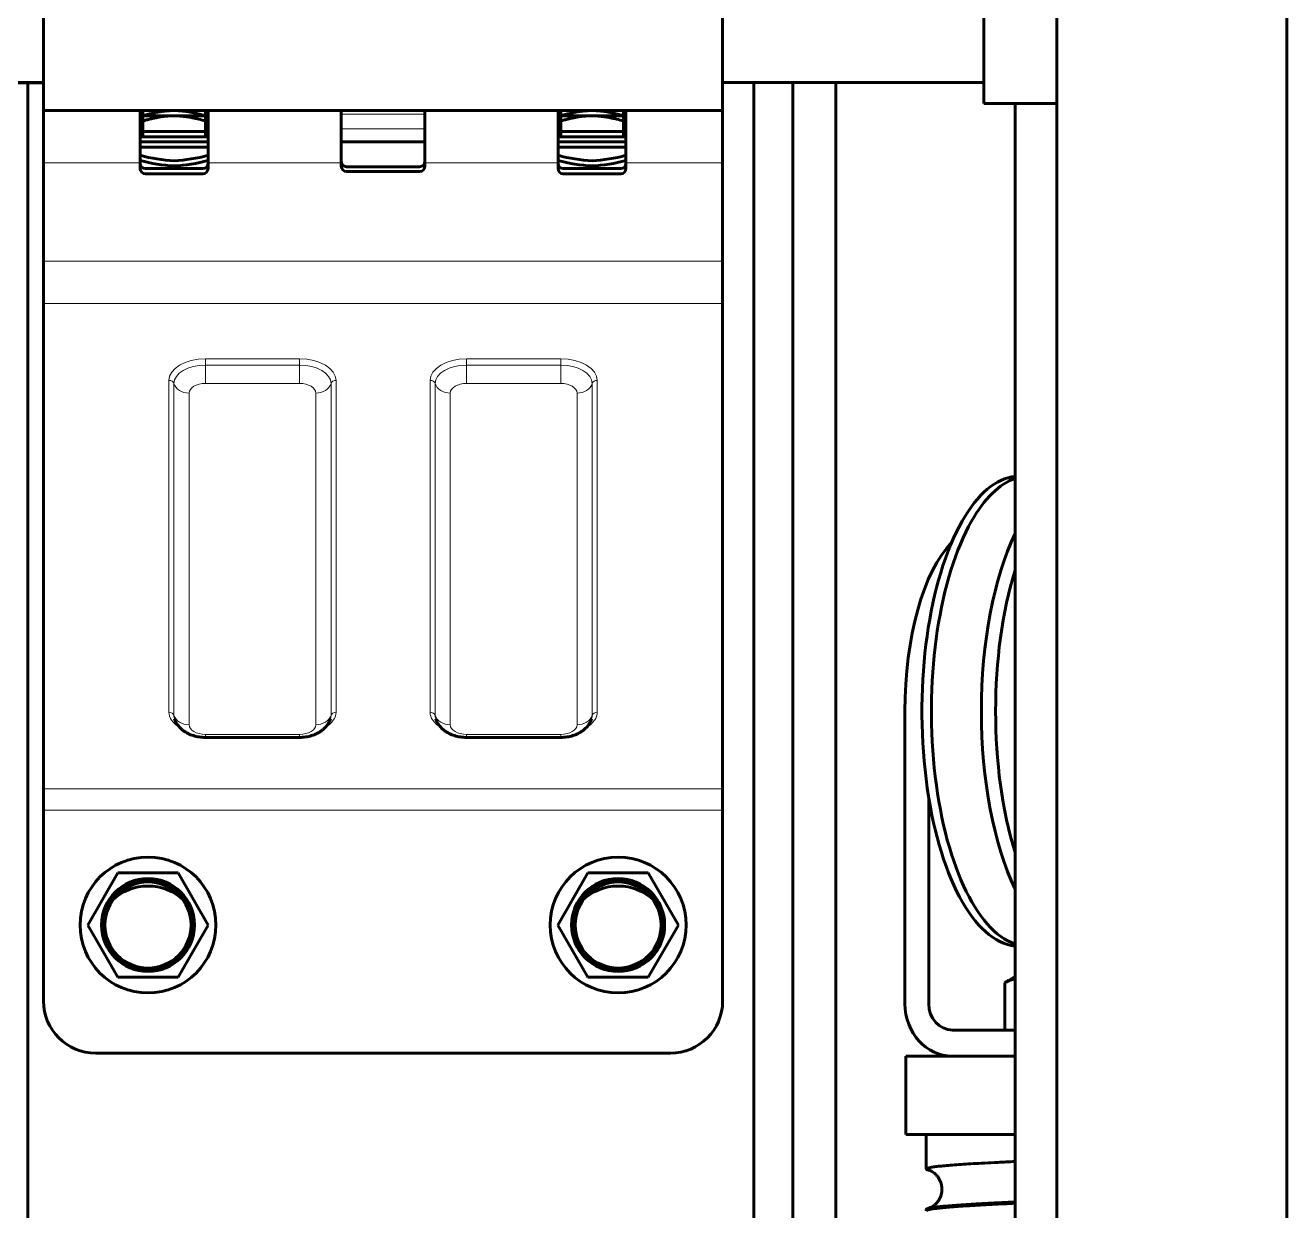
# Model space of a CAD drawing. Header units: millimetres. Extents: x 0 to 840, y 0 to 594.
# Drawn here: x 228.42 to 236.47, y 471.95 to 479.52 of the extents above; entities that cross this region are included whole.
import ezdxf

# ---------------------------------------------------------------- set-up
doc = ezdxf.new("R2010")
doc.units = ezdxf.units.MM
doc.linetypes.add('K5LT_BASIC', pattern=[0])
doc.linetypes.add('K5LT_THIN', pattern=[0])
doc.layers.add('Системный слой', color=7, linetype='Continuous')

msp = doc.modelspace()

# ---------------------------------------------------------------- linework, layer by layer
at = {"layer": 'Системный слой', "color": 5, "linetype": 'K5LT_BASIC', "lineweight": 60, "true_color": 0x0000ff}
for p, q in [((235.00219, 512.30589), (235.00219, 411.73474)), ((236.46886, 512.31632), (236.46886, 411.74583)), ((228.53595, 480.05957), (228.53595, 478.9729)), ((228.53595, 480.05957), (228.53595, 478.9729)), ((232.86929, 480.05957), (232.86929, 478.9729)), ((232.86929, 480.05957), (232.86929, 478.9729)), ((234.53595, 480.01308), (234.53595, 479.01806)), ((228.53595, 479.15139), (228.20262, 479.15139)), ((228.20262, 479.14957), (228.53595, 479.14957)), ((228.43595, 479.15139), (228.43595, 447.76191)), ((234.53595, 479.15139), (232.86929, 479.15139)), ((233.06929, 479.15139), (233.06929, 448.15513)), ((233.31772, 479.15139), (233.31772, 446.48472)), ((233.59245, 446.48472), (233.59245, 479.15139)), ((229.15262, 478.9729), (228.53595, 478.9729)), ((228.53595, 478.63957), (228.53595, 478.9729)), ((228.53595, 478.9729), (229.15262, 478.9729)), ((228.53595, 478.9729), (232.86929, 478.9729)), ((229.15262, 478.9729), (229.15262, 478.6729)), ((229.58595, 478.9729), (229.15262, 478.9729)), ((229.15262, 478.63957), (229.15262, 478.9729)), ((229.16929, 478.93957), (229.16929, 478.9729)), ((229.16929, 478.93957), (229.16929, 478.9729)), ((229.56929, 478.9729), (229.56929, 478.93957)), ((229.56929, 478.93957), (229.56929, 478.9729)), ((230.43595, 478.9729), (229.58595, 478.9729)), ((229.58595, 478.6729), (229.58595, 478.9729)), ((229.58595, 478.9729), (230.43595, 478.9729)), ((229.58595, 478.9729), (229.58595, 478.63957)), ((230.43595, 478.9729), (230.43595, 478.6729)), ((230.96929, 478.9729), (230.43595, 478.9729)), ((230.43595, 478.94927), (230.43595, 478.9729)), ((230.96929, 478.6729), (230.96929, 478.9729)), ((231.81929, 478.9729), (230.96929, 478.9729)), ((230.96929, 478.9729), (231.81929, 478.9729)), ((230.96929, 478.94927), (230.96929, 478.9729)), ((231.81929, 478.9729), (231.81929, 478.6729)), ((232.25262, 478.9729), (231.81929, 478.9729)), ((231.81929, 478.63957), (231.81929, 478.9729)), ((231.83595, 478.93957), (231.83595, 478.9729)), ((231.83595, 478.93957), (231.83595, 478.9729)), ((232.23595, 478.9729), (232.23595, 478.93957)), ((232.23595, 478.93957), (232.23595, 478.9729)), ((232.25262, 478.6729), (232.25262, 478.9729)), ((232.86929, 478.9729), (232.25262, 478.9729)), ((232.25262, 478.9729), (232.86929, 478.9729)), ((232.25262, 478.9729), (232.25262, 478.63957)), ((232.86929, 478.63957), (232.86929, 478.9729)), ((235.00219, 479.01806), (234.53595, 479.01806)), ((234.73553, 479.01806), (234.73553, 446.61806)), ((229.16929, 478.83957), (229.16929, 478.93957)), ((229.22787, 478.93957), (229.16929, 478.93957)), ((229.16929, 478.93957), (229.16929, 478.90623)), ((229.16929, 478.80623), (229.16929, 478.90623)), ((229.36929, 478.93957), (229.22787, 478.93957)), ((229.56929, 478.93957), (229.36929, 478.93957)), ((229.56929, 478.83957), (229.56929, 478.93957)), ((229.56929, 478.90623), (229.56929, 478.93957)), ((229.56929, 478.80623), (229.56929, 478.90623)), ((230.43595, 478.8556), (230.43595, 478.94927)), ((230.96929, 478.8556), (230.96929, 478.94927)), ((231.83595, 478.83957), (231.83595, 478.93957)), ((231.89453, 478.93957), (231.83595, 478.93957)), ((231.83595, 478.93957), (231.83595, 478.90623)), ((231.83595, 478.80623), (231.83595, 478.90623)), ((232.03595, 478.93957), (231.89453, 478.93957)), ((232.23595, 478.93957), (232.03595, 478.93957)), ((232.23595, 478.83957), (232.23595, 478.93957)), ((232.23595, 478.90623), (232.23595, 478.93957)), ((232.23595, 478.80623), (232.23595, 478.90623)), ((229.15262, 478.83957), (229.58595, 478.83957)), ((229.58595, 478.80623), (229.15262, 478.80623)), ((230.43595, 478.7729), (230.43595, 478.8556)), ((230.96929, 478.7729), (230.96929, 478.8556)), ((231.81929, 478.83957), (232.25262, 478.83957)), ((232.25262, 478.80623), (231.81929, 478.80623)), ((232.23595, 478.80623), (232.25262, 478.80623)), ((229.15262, 478.7729), (229.58595, 478.7729)), ((229.58595, 478.73957), (229.15262, 478.73957)), ((230.43595, 478.7729), (230.96929, 478.7729)), ((230.43595, 478.7729), (230.96929, 478.7729)), ((230.43595, 478.63957), (230.43595, 478.7729)), ((230.96929, 478.7729), (230.96929, 478.63957)), ((231.81929, 478.7729), (232.25262, 478.7729)), ((232.25262, 478.73957), (231.81929, 478.73957)), ((228.53595, 478.01115), (228.53595, 478.63957)), ((229.15262, 478.6729), (229.15262, 478.63605)), ((229.15262, 478.60309), (229.15262, 478.63957)), ((229.58595, 478.63605), (229.58595, 478.6729)), ((229.58595, 478.63957), (229.58595, 478.60309)), ((230.43595, 478.6729), (230.43595, 478.64827)), ((230.43595, 478.61776), (230.43595, 478.63957)), ((230.96929, 478.64827), (230.96929, 478.6729)), ((230.96929, 478.63957), (230.96929, 478.61776)), ((231.81929, 478.6729), (231.81929, 478.63605)), ((231.81929, 478.60309), (231.81929, 478.63957)), ((232.25262, 478.63605), (232.25262, 478.6729)), ((232.25262, 478.63957), (232.25262, 478.60309)), ((232.86929, 478.01115), (232.86929, 478.63957)), ((229.18595, 478.60272), (229.55262, 478.60272)), ((229.55262, 478.56975), (229.18595, 478.56975)), ((230.46929, 478.61493), (230.93595, 478.61493)), ((230.93595, 478.58442), (230.46929, 478.58442)), ((231.85262, 478.60272), (232.21929, 478.60272)), ((232.21929, 478.56975), (231.85262, 478.56975)), ((228.53595, 477.74148), (228.53595, 478.01115)), ((232.86929, 477.74148), (232.86929, 478.01115)), ((228.53595, 474.646), (228.53595, 477.74148)), ((232.86929, 474.646), (232.86929, 477.74148)), ((234.03272, 475.14092), (234.03272, 473.27425)), ((229.56929, 474.97437), (230.16929, 474.97437)), ((231.23595, 474.97437), (231.83595, 474.97437)), ((228.53595, 474.51117), (228.53595, 474.646)), ((232.86929, 474.51117), (232.86929, 474.646)), ((234.18437, 474.59067), (234.18437, 473.27425)), ((228.53595, 473.2929), (228.53595, 474.51117)), ((232.86929, 473.2929), (232.86929, 474.51117)), ((229.01017, 474.11098), (228.81772, 473.77764)), ((229.39507, 474.11098), (229.01017, 474.11098)), ((229.58752, 473.77764), (229.39507, 474.11098)), ((232.01017, 474.11098), (231.81772, 473.77764)), ((232.39507, 474.11098), (232.01017, 474.11098)), ((232.58752, 473.77764), (232.39507, 474.11098)), ((229.01017, 473.44431), (228.81772, 473.77764)), ((229.39507, 473.44431), (229.58752, 473.77764)), ((232.01017, 473.44431), (231.81772, 473.77764)), ((232.39507, 473.44431), (232.58752, 473.77764)), ((229.01017, 473.44431), (229.39507, 473.44431)), ((232.01017, 473.44431), (232.39507, 473.44431)), ((234.67078, 473.10759), (234.67078, 473.40971)), ((234.73553, 473.44841), (234.69259, 473.42362)), ((234.33601, 473.10759), (234.73553, 473.10759)), ((228.86929, 472.95957), (232.53595, 472.95957)), ((234.03771, 472.44092), (234.03771, 472.94092)), ((234.03771, 472.94092), (234.33601, 472.94092)), ((234.33601, 472.94092), (234.73553, 472.94092)), ((234.03771, 472.44092), (234.73553, 472.44092)), ((234.16886, 472.22151), (234.16886, 472.44092)), ((234.16886, 471.95485), (234.16886, 471.96331))]:
    msp.add_line(p, q, dxfattribs=at)
at = {"layer": 'Системный слой', "color": 7, "linetype": 'K5LT_THIN', "lineweight": 18}
for p, q in [((230.43595, 478.94927), (230.96929, 478.94927)), ((230.43595, 478.8556), (230.96929, 478.8556)), ((228.53595, 478.63957), (229.15262, 478.63957)), ((229.58595, 478.63957), (230.43595, 478.63957)), ((230.96929, 478.63957), (231.81929, 478.63957)), ((232.25262, 478.63957), (232.86929, 478.63957)), ((228.53595, 478.01115), (232.86929, 478.01115)), ((228.53595, 477.74148), (232.86929, 477.74148)), ((229.56929, 477.38881), (229.56929, 477.34961)), ((229.56929, 477.38881), (230.16929, 477.38881)), ((230.16929, 477.34961), (229.56929, 477.34961)), ((229.56929, 477.34961), (229.56929, 477.23203)), ((230.16929, 477.38881), (230.16929, 477.34961)), ((230.16929, 477.34961), (230.16929, 477.23203)), ((231.23595, 477.38881), (231.83595, 477.38881)), ((231.23595, 477.38881), (231.23595, 477.34961)), ((231.83595, 477.34961), (231.23595, 477.34961)), ((231.23595, 477.34961), (231.23595, 477.23203)), ((231.83595, 477.38881), (231.83595, 477.34961)), ((231.83595, 477.34961), (231.83595, 477.23203)), ((229.33595, 475.13563), (229.33595, 477.25166)), ((229.36823, 477.23144), (229.36823, 475.11541)), ((230.16929, 477.23203), (229.56929, 477.23203)), ((230.37034, 475.11541), (230.37034, 477.23144)), ((230.40262, 477.25166), (230.40262, 475.13563)), ((231.00262, 475.13563), (231.00262, 477.25166)), ((231.03489, 477.23144), (231.03489, 475.11541)), ((231.83595, 477.23203), (231.23595, 477.23203)), ((232.03701, 475.11541), (232.03701, 477.23144)), ((232.06929, 477.25166), (232.06929, 475.13563)), ((229.46505, 477.17076), (229.46505, 475.05473)), ((230.27352, 475.05473), (230.27352, 477.17076)), ((231.13172, 477.17076), (231.13172, 475.05473)), ((231.94019, 475.05473), (231.94019, 477.17076)), ((229.56929, 474.99347), (230.16929, 474.99347)), ((229.56929, 474.97437), (229.56929, 474.99347)), ((230.16929, 474.97437), (230.16929, 474.99347)), ((231.23595, 474.99347), (231.83595, 474.99347)), ((231.23595, 474.97437), (231.23595, 474.99347)), ((231.83595, 474.97437), (231.83595, 474.99347)), ((228.53595, 474.646), (232.86929, 474.646)), ((228.53595, 474.51117), (232.86929, 474.51117))]:
    msp.add_line(p, q, dxfattribs=at)
at = {"layer": 'Системный слой', "color": 5, "linetype": 'K5LT_BASIC', "lineweight": 60, "true_color": 0x0000ff}
for centre, radius in [((229.20262, 473.77764), 0.43333), ((232.20262, 473.77764), 0.43333), ((229.20262, 473.77764), 0.29667), ((229.20262, 473.77764), 0.28333), ((229.20262, 473.77764), 0.2744), ((232.20262, 473.77764), 0.29667), ((232.20262, 473.77764), 0.28333), ((232.20262, 473.77764), 0.2744)]:
    msp.add_circle(centre, radius, dxfattribs=at)
for centre, radius, start, end in [((229.42296, 479.68911), 1.0376, 254.897946, 267.035104), ((229.42296, 479.65578), 1.0376, 254.897946, 267.035104), ((229.18595, 478.63605), 0.03333, 180, 270), ((229.31562, 479.68911), 1.0376, 272.964896, 285.102054), ((229.31562, 479.65578), 1.0376, 272.964896, 285.102054), ((229.55262, 478.63605), 0.03333, 270, 0), ((230.46929, 478.64827), 0.03333, 180, 270), ((230.93595, 478.64827), 0.03333, 270, 0), ((232.08962, 479.68911), 1.0376, 254.897946, 267.035104), ((232.08962, 479.65578), 1.0376, 254.897946, 267.035104), ((231.85262, 478.63605), 0.03333, 180, 270), ((231.98228, 479.68911), 1.0376, 272.964896, 285.102054), ((231.98228, 479.65578), 1.0376, 272.964896, 285.102054), ((232.21929, 478.63605), 0.03333, 270, 0), ((229.18595, 478.60309), 0.03333, 180, 270), ((229.55262, 478.60309), 0.03333, 270, 0), ((230.46929, 478.61776), 0.03333, 180, 270), ((230.93595, 478.61776), 0.03333, 270, 0), ((231.85262, 478.60309), 0.03333, 180, 270), ((232.21929, 478.60309), 0.03333, 270, 0), ((229.20262, 473.6929), 0.33333, 45.572996, 134.427004), ((232.20262, 473.6929), 0.33333, 45.572996, 134.427004), ((228.86929, 473.2929), 0.33333, 180, 270), ((232.53595, 473.2929), 0.33333, 270, 0)]:
    msp.add_arc(centre, radius, start, end, dxfattribs=at)
at = {"layer": 'Системный слой', "color": 7, "linetype": 'K5LT_THIN', "lineweight": 18}
for centre, major_axis, ratio, start_param, end_param in [((229.56929, 477.25166), (-0.23333, 0), 0.5877853, 4.712389, 6.2831853), ((229.56929, 477.23144), (-0.20106, 0), 0.5877853, 4.712389, 6.2831853), ((230.16929, 477.25166), (0.23333, 0), 0.5877853, 0, 1.5707963), ((230.16929, 477.23144), (0.20106, 0), 0.5877853, 0, 1.5707963), ((231.23595, 477.25166), (-0.23333, 0), 0.5877853, 4.712389, 6.2831853), ((231.23595, 477.23144), (-0.20106, 0), 0.5877853, 4.712389, 6.2831853), ((231.83595, 477.25166), (0.23333, 0), 0.5877853, 0, 1.5707963), ((231.83595, 477.23144), (0.20106, 0), 0.5877853, 0, 1.5707963), ((229.33595, 477.22469), (-0.03333, 0), 0.809017, 3.3942729, 4.712389), ((229.46505, 477.25166), (-0.1, 0), 0.809017, 0.2526803, 1.5707963), ((229.56929, 477.17076), (-0.10423, 0), 0.5877853, 4.712389, 6.2831853), ((230.16929, 477.17076), (0.10423, 0), 0.5877853, 0, 1.5707963), ((230.27352, 477.25166), (0.1, 0), 0.809017, 4.712389, 6.0305051), ((230.40262, 477.22469), (-0.03333, 0), 0.809017, 4.712389, 6.0305051), ((231.00262, 477.22469), (-0.03333, 0), 0.809017, 3.3942729, 4.712389), ((231.13172, 477.25166), (-0.1, 0), 0.809017, 0.2526803, 1.5707963), ((231.23595, 477.17076), (-0.10423, 0), 0.5877853, 4.712389, 6.2831853), ((231.83595, 477.17076), (0.10423, 0), 0.5877853, 0, 1.5707963), ((231.94019, 477.25166), (0.1, 0), 0.809017, 4.712389, 6.0305051), ((232.06929, 477.22469), (-0.03333, 0), 0.809017, 4.712389, 6.0305051), ((229.33595, 475.10867), (-0.03333, 0), 0.809017, 3.3942729, 4.712389), ((229.56929, 475.13563), (-0.23333, 0), 0.5877853, 0, 0.7831789), ((229.46505, 475.13563), (-0.1, 0), 0.809017, 0.2526803, 1.5707963), ((229.56929, 475.11541), (-0.20106, 0), 0.5877853, 0, 0.1887105), ((230.27352, 475.13563), (0.1, 0), 0.809017, 4.712389, 6.0305051), ((230.16929, 475.13563), (0.23333, 0), 0.5877853, 5.5000065, 6.2831853), ((230.16929, 475.11541), (0.20106, 0), 0.5877853, 6.0944748, 6.2831853), ((230.40262, 475.10867), (-0.03333, 0), 0.809017, 4.712389, 6.0305051), ((231.00262, 475.10867), (-0.03333, 0), 0.809017, 3.3942729, 4.712389), ((231.23595, 475.13563), (-0.23333, 0), 0.5877853, 0, 0.7831789), ((231.13172, 475.13563), (-0.1, 0), 0.809017, 0.2526803, 1.5707963), ((231.23595, 475.11541), (-0.20106, 0), 0.5877853, 0, 0.1887105), ((231.94019, 475.13563), (0.1, 0), 0.809017, 4.712389, 6.0305051), ((231.83595, 475.13563), (0.23333, 0), 0.5877853, 5.5000065, 6.2831853), ((231.83595, 475.11541), (0.20106, 0), 0.5877853, 6.0944748, 6.2831853), ((232.06929, 475.10867), (-0.03333, 0), 0.809017, 4.712389, 6.0305051), ((229.56929, 475.05473), (-0.10423, 0), 0.5877853, 0, 1.5707963), ((230.16929, 475.05473), (0.10423, 0), 0.5877853, 4.712389, 6.2831853), ((231.23595, 475.05473), (-0.10423, 0), 0.5877853, 0, 1.5707963), ((231.83595, 475.05473), (0.10423, 0), 0.5877853, 4.712389, 6.2831853)]:
    msp.add_ellipse(centre, major_axis=major_axis, ratio=ratio, start_param=start_param, end_param=end_param, dxfattribs=at)
at = {"layer": 'Системный слой', "color": 5, "linetype": 'K5LT_BASIC', "lineweight": 60, "true_color": 0x0000ff}
for centre, major_axis, ratio, start_param, end_param in [((234.76335, 475.14092), (0, 1.5), 0.4149167, 0.0447277, 0.6284279), ((234.82383, 475.14092), (0, 1.5), 0.4149167, 0.14237, 0.6284279), ((234.76335, 475.14092), (0, 1.5), 0.4149167, 0.6284279, 3.096865), ((234.82383, 475.14092), (0, 1.5), 0.4149167, 0.6284279, 2.9992226), ((234.51679, 475.14092), (0, 1.16667), 0.4149167, 0.3967237, 1.5707963), ((235.1426, 475.14092), (0, 1.5), 0.4149167, 0.7129553, 2.4286373), ((235.23331, 475.14092), (0, 1.5), 0.4149167, 0.9269742, 2.2146185), ((234.33601, 473.27425), (0, -0.33333), 0.9098594, 4.712389, 6.2831853), ((234.33601, 473.27425), (0, -0.16667), 0.9098594, 4.712389, 6.2831853)]:
    msp.add_ellipse(centre, major_axis=major_axis, ratio=ratio, start_param=start_param, end_param=end_param, dxfattribs=at)
for points, knots in [([(229.36929, 478.9729), (229.36642, 478.9729), (229.3607, 478.97285), (229.35215, 478.97263), (229.34365, 478.97227), (229.33525, 478.97177), (229.327, 478.97114), (229.3189, 478.97041), (229.311, 478.96957), (229.30325, 478.96864), (229.29569, 478.96764), (229.28832, 478.96657), (229.28123, 478.96546), (229.27438, 478.96431), (229.26759, 478.96311), (229.26063, 478.9618), (229.25217, 478.96014), (229.24126, 478.95786), (229.2275, 478.95477), (229.2136, 478.95142), (229.20196, 478.94846), (229.19402, 478.94638), (229.18834, 478.94485), (229.18356, 478.94356), (229.17721, 478.9418), (229.17246, 478.94047), (229.16929, 478.93957)], [0, 0, 0, 0, 0.0421235, 0.0841948, 0.1261117, 0.1674223, 0.2083257, 0.2482107, 0.2874173, 0.3256093, 0.3634516, 0.3999491, 0.4354374, 0.4692609, 0.5024228, 0.5370238, 0.5737239, 0.6296226, 0.7012724, 0.781793, 0.840399, 0.8784516, 0.9028068, 0.9271441, 0.9514454, 1, 1, 1, 1]), ([(229.56928, 478.93957), (229.56139, 478.94181), (229.54523, 478.94628), (229.5206, 478.95257), (229.49613, 478.9582), (229.47362, 478.96271), (229.45483, 478.96592), (229.4406, 478.96798), (229.43045, 478.96924), (229.42337, 478.97002), (229.41783, 478.97057), (229.41288, 478.97102), (229.40795, 478.97142), (229.40304, 478.97177), (229.39815, 478.97207), (229.39327, 478.97233), (229.38841, 478.97254), (229.38359, 478.9727), (229.37879, 478.97282), (229.37404, 478.97289), (229.37088, 478.9729), (229.3693, 478.9729)], [0, 0, 0, 0, 0.12101408, 0.24722825, 0.37494469, 0.4913042, 0.58573391, 0.65600767, 0.70342035, 0.73651628, 0.76107636, 0.78551106, 0.80977322, 0.83400194, 0.85812437, 0.88216424, 0.90602783, 0.92979557, 0.95335343, 0.97676005, 0.99991105, 0.99991105, 0.99991105, 0.99991105]), ([(232.03595, 478.9729), (232.03309, 478.9729), (232.02737, 478.97285), (232.01881, 478.97263), (232.01032, 478.97227), (232.00192, 478.97177), (231.99367, 478.97114), (231.98557, 478.97041), (231.97767, 478.96957), (231.96991, 478.96864), (231.96235, 478.96764), (231.95498, 478.96657), (231.9479, 478.96546), (231.94104, 478.96431), (231.93426, 478.96311), (231.9273, 478.9618), (231.91883, 478.96014), (231.90793, 478.95786), (231.89416, 478.95477), (231.88027, 478.95142), (231.86863, 478.94846), (231.86069, 478.94638), (231.85501, 478.94485), (231.85023, 478.94356), (231.84388, 478.9418), (231.83912, 478.94047), (231.83596, 478.93957)], [0, 0, 0, 0, 0.0421235, 0.0841948, 0.1261117, 0.1674223, 0.2083257, 0.2482107, 0.2874173, 0.3256093, 0.3634516, 0.3999491, 0.4354374, 0.4692609, 0.5024228, 0.5370238, 0.5737239, 0.6296226, 0.7012724, 0.781793, 0.840399, 0.8784516, 0.9028068, 0.9271441, 0.9514454, 1, 1, 1, 1]), ([(232.23595, 478.93957), (232.22806, 478.94181), (232.2119, 478.94628), (232.18726, 478.95257), (232.16279, 478.9582), (232.14029, 478.96271), (232.1215, 478.96592), (232.10726, 478.96798), (232.09712, 478.96924), (232.09004, 478.97002), (232.0845, 478.97057), (232.07955, 478.97102), (232.07462, 478.97142), (232.06971, 478.97177), (232.06481, 478.97207), (232.05994, 478.97233), (232.05508, 478.97254), (232.05025, 478.9727), (232.04546, 478.97282), (232.0407, 478.97289), (232.03754, 478.9729), (232.03597, 478.9729)], [0, 0, 0, 0, 0.12101408, 0.24722825, 0.37494469, 0.4913042, 0.58573391, 0.65600767, 0.70342035, 0.73651628, 0.76107636, 0.78551106, 0.80977322, 0.83400194, 0.85812437, 0.88216424, 0.90602783, 0.92979557, 0.95335343, 0.97676005, 0.99991105, 0.99991105, 0.99991105, 0.99991105]), ([(229.16929, 478.90623), (229.17718, 478.90848), (229.19334, 478.91294), (229.21797, 478.91924), (229.24869, 478.9263), (229.28293, 478.93278), (229.31867, 478.93736), (229.3467, 478.93925), (229.36291, 478.93957), (229.36929, 478.93957)], [0, 0, 0, 0, 1.2101408, 2.4722825, 3.7494469, 5.8573391, 7.6107636, 9.0602783, 10, 10, 10, 10]), ([(229.36929, 478.93957), (229.37786, 478.93957), (229.3947, 478.93913), (229.42413, 478.9369), (229.45422, 478.93289), (229.47966, 478.92821), (229.50265, 478.92341), (229.5308, 478.91682), (229.55506, 478.91028), (229.56928, 478.90623)], [0, 0, 0, 0, 1.2611172, 2.4821069, 4.3543736, 5.7372393, 6.296226, 7.8179304, 10, 10, 10, 10]), ([(231.83596, 478.90623), (231.84385, 478.90848), (231.86001, 478.91294), (231.88464, 478.91924), (231.91535, 478.9263), (231.9496, 478.93278), (231.98534, 478.93736), (232.01337, 478.93925), (232.02958, 478.93957), (232.03595, 478.93957)], [0, 0, 0, 0, 1.2101408, 2.4722825, 3.7494469, 5.8573391, 7.6107636, 9.0602783, 10, 10, 10, 10]), ([(232.03595, 478.93957), (232.04453, 478.93957), (232.06137, 478.93913), (232.0908, 478.9369), (232.12088, 478.93289), (232.14633, 478.92821), (232.16932, 478.92341), (232.19746, 478.91682), (232.22172, 478.91028), (232.23595, 478.90623)], [0, 0, 0, 0, 1.2611172, 2.4821069, 4.3543736, 5.7372393, 6.296226, 7.8179304, 10, 10, 10, 10]), ([(229.56929, 474.97437), (229.55583, 474.97437), (229.53585, 474.97582), (229.51018, 474.98059), (229.49193, 474.98541), (229.47453, 474.99147), (229.45825, 474.99865), (229.44296, 475.00697), (229.42873, 475.01641), (229.41555, 475.02705), (229.4037, 475.03871), (229.39329, 475.05128), (229.38441, 475.06463), (229.37715, 475.07862), (229.37339, 475.08834), (229.3718, 475.09324)], [0, 0, 0, 0, 2.5127978, 3.7298087, 4.9281714, 6.110973, 7.280522, 8.3947922, 9.5374293, 10.6634703, 11.7710604, 12.8584127, 13.925451, 14.9740095, 16, 16, 16, 16]), ([(230.16929, 474.97437), (230.18275, 474.97437), (230.20915, 474.97629), (230.24069, 474.98333), (230.26405, 474.99147), (230.28003, 474.99852), (230.29508, 475.00667), (230.3091, 475.01587), (230.32235, 475.02645), (230.33427, 475.03806), (230.34476, 475.05058), (230.35372, 475.0639), (230.3612, 475.0781), (230.3651, 475.08807), (230.36678, 475.09324)], [0, 0, 0, 0, 2.3562394, 4.6205627, 5.7294575, 6.8258478, 7.8123134, 8.8842978, 9.9408397, 10.9801866, 12.0006043, 13.0019546, 13.9858867, 15, 15, 15, 15]), ([(231.23595, 474.97437), (231.22249, 474.97437), (231.20252, 474.97582), (231.17685, 474.98059), (231.15859, 474.98541), (231.1412, 474.99147), (231.12492, 474.99865), (231.10962, 475.00697), (231.0954, 475.01641), (231.08222, 475.02705), (231.07037, 475.03871), (231.05996, 475.05128), (231.05108, 475.06463), (231.04382, 475.07862), (231.04005, 475.08834), (231.03846, 475.09324)], [0, 0, 0, 0, 2.5127978, 3.7298087, 4.9281714, 6.110973, 7.280522, 8.3947922, 9.5374293, 10.6634703, 11.7710604, 12.8584127, 13.925451, 14.9740095, 16, 16, 16, 16]), ([(231.83595, 474.97437), (231.84942, 474.97437), (231.87581, 474.97629), (231.90736, 474.98333), (231.93071, 474.99147), (231.9467, 474.99852), (231.96174, 475.00667), (231.97576, 475.01587), (231.98902, 475.02645), (232.00094, 475.03806), (232.01143, 475.05058), (232.02039, 475.0639), (232.02786, 475.0781), (232.03177, 475.08807), (232.03344, 475.09324)], [0, 0, 0, 0, 2.3562394, 4.6205627, 5.7294575, 6.8258478, 7.8123134, 8.8842978, 9.9408397, 10.9801866, 12.0006043, 13.0019546, 13.9858867, 15, 15, 15, 15]), ([(234.73553, 473.43592), (234.73418, 473.43551), (234.73042, 473.43434), (234.72428, 473.43232), (234.71716, 473.42981), (234.71018, 473.42719), (234.70113, 473.42361), (234.69227, 473.41982), (234.68143, 473.4149), (234.67502, 473.41182), (234.67078, 473.40971)], [0.7743245, 0.7743245, 0.7743245, 0.7743245, 0.78827238, 0.81317943, 0.83790329, 0.86208986, 0.8859015, 0.93225997, 0.95500627, 1, 1, 1, 1]), ([(234.67078, 473.40971), (234.67328, 473.41144), (234.67702, 473.41397), (234.68198, 473.41719), (234.68675, 473.42018), (234.69028, 473.42229), (234.69259, 473.42362)], [0, 0, 0, 0, 0.03702825, 0.05528835, 0.07323494, 0.10710161, 0.10710161, 0.10710161, 0.10710161]), ([(234.73553, 472.26916), (234.69732, 472.26736), (234.62977, 472.26408), (234.54164, 472.25946), (234.46853, 472.25531), (234.40425, 472.25131), (234.34676, 472.24731), (234.29657, 472.24331), (234.25413, 472.23931), (234.21981, 472.23531), (234.19392, 472.23131), (234.17669, 472.2273), (234.16982, 472.22404), (234.16886, 472.22211), (234.16886, 472.22151)], [0, 0, 0, 0, 1.6995302, 3.0991637, 4.3588331, 5.6185002, 6.8781673, 8.1378366, 9.3975056, 10.6571734, 11.9168417, 13.1765095, 14.4361771, 15, 15, 15, 15]), ([(234.16886, 472.22151), (234.16886, 472.22078), (234.17027, 472.21847), (234.17611, 472.21616), (234.18211, 472.2146)], [0, 0, 0, 0, 1.5978625, 5, 5, 5, 5]), ([(234.18211, 471.97023), (234.18248, 471.97032), (234.18315, 471.9705), (234.18571, 471.97131), (234.18751, 471.97191), (234.19259, 471.97391), (234.19589, 471.97532), (234.20334, 471.97916), (234.20732, 471.98142), (234.21589, 471.98715), (234.22048, 471.99062), (234.22925, 471.99838), (234.23348, 472.00263), (234.24135, 472.01182), (234.24506, 472.0168), (234.25176, 472.02734), (234.25479, 472.03294), (234.26004, 472.04465), (234.26225, 472.05077), (234.26578, 472.06337), (234.26708, 472.06985), (234.26869, 472.083), (234.269, 472.08965), (234.2686, 472.10297), (234.2679, 472.10959), (234.26551, 472.12264), (234.26382, 472.12903), (234.25956, 472.14137), (234.257, 472.1473), (234.25112, 472.15861), (234.2478, 472.16397), (234.24061, 472.17395), (234.23674, 472.17857), (234.22869, 472.18699), (234.22451, 472.19077), (234.21617, 472.19748), (234.21202, 472.20035), (234.20401, 472.20534), (234.20023, 472.20733), (234.19402, 472.21031), (234.19154, 472.21134), (234.1881, 472.21267), (234.18694, 472.21308), (234.18406, 472.21406), (234.18296, 472.21437), (234.18225, 472.21456), (234.18218, 472.21458), (234.18211, 472.2146)], [0.0007643, 0.0007643, 0.0007643, 0.0007643, 1.5471462, 1.5471462, 3.0942923, 3.0942923, 4.6414385, 4.6414385, 5.9453798, 5.9453798, 7.2330486, 7.2330486, 8.4203093, 8.4203093, 9.5769423, 9.5769423, 10.7297117, 10.7297117, 11.8885882, 11.8885882, 13.055651, 13.055651, 14.2286082, 14.2286082, 15.4030787, 15.4030787, 16.5742442, 16.5742442, 17.7329975, 17.7329975, 18.8875227, 18.8875227, 20.0379876, 20.0379876, 21.198603, 21.198603, 22.4028005, 22.4028005, 23.7382872, 23.7382872, 25.0160207, 25.0160207, 25.9104628, 25.9104628, 27.6993471, 27.6993471, 27.9998176, 27.9998176, 27.9998176, 27.9998176]), ([(234.73553, 472.00249), (234.71253, 472.00141), (234.66215, 471.99899), (234.58776, 471.99524), (234.51356, 471.99124), (234.44518, 471.98724), (234.38323, 471.98324), (234.32825, 471.97924), (234.28074, 471.97524), (234.24111, 471.97123), (234.20973, 471.96723), (234.18686, 471.96323), (234.17227, 471.9591), (234.16886, 471.95631), (234.16886, 471.95485)], [0, 0, 0, 0, 1.0229277, 2.2825964, 3.542265, 4.8019315, 6.0615983, 7.3212667, 8.5809349, 9.8406019, 11.1002692, 12.3599371, 13.6196042, 15, 15, 15, 15]), ([(234.1821, 471.97022), (234.1808, 471.96988), (234.17487, 471.96821), (234.16989, 471.9659), (234.16886, 471.96394), (234.16886, 471.96331)], [0, 0, 0, 0, 0.8885145, 4.3583158, 6, 6, 6, 6]), ([(234.73553, 472.01096), (234.69787, 472.00918), (234.63085, 472.00593), (234.54313, 472.00134), (234.46994, 471.99719), (234.40556, 471.99319), (234.34794, 471.9892), (234.29762, 471.9852), (234.25502, 471.9812), (234.22053, 471.9772), (234.19667, 471.97354), (234.18589, 471.97122), (234.1821, 471.97022)], [0, 0, 0, 0, 1.6979667, 3.1161231, 4.392463, 5.6688006, 6.9451382, 8.2214779, 9.4978174, 10.7741557, 12.0504944, 13, 13, 13, 13])]:
    msp.add_open_spline(points, degree=3, knots=knots, dxfattribs=at)

doc.saveas('drawing.dxf')
